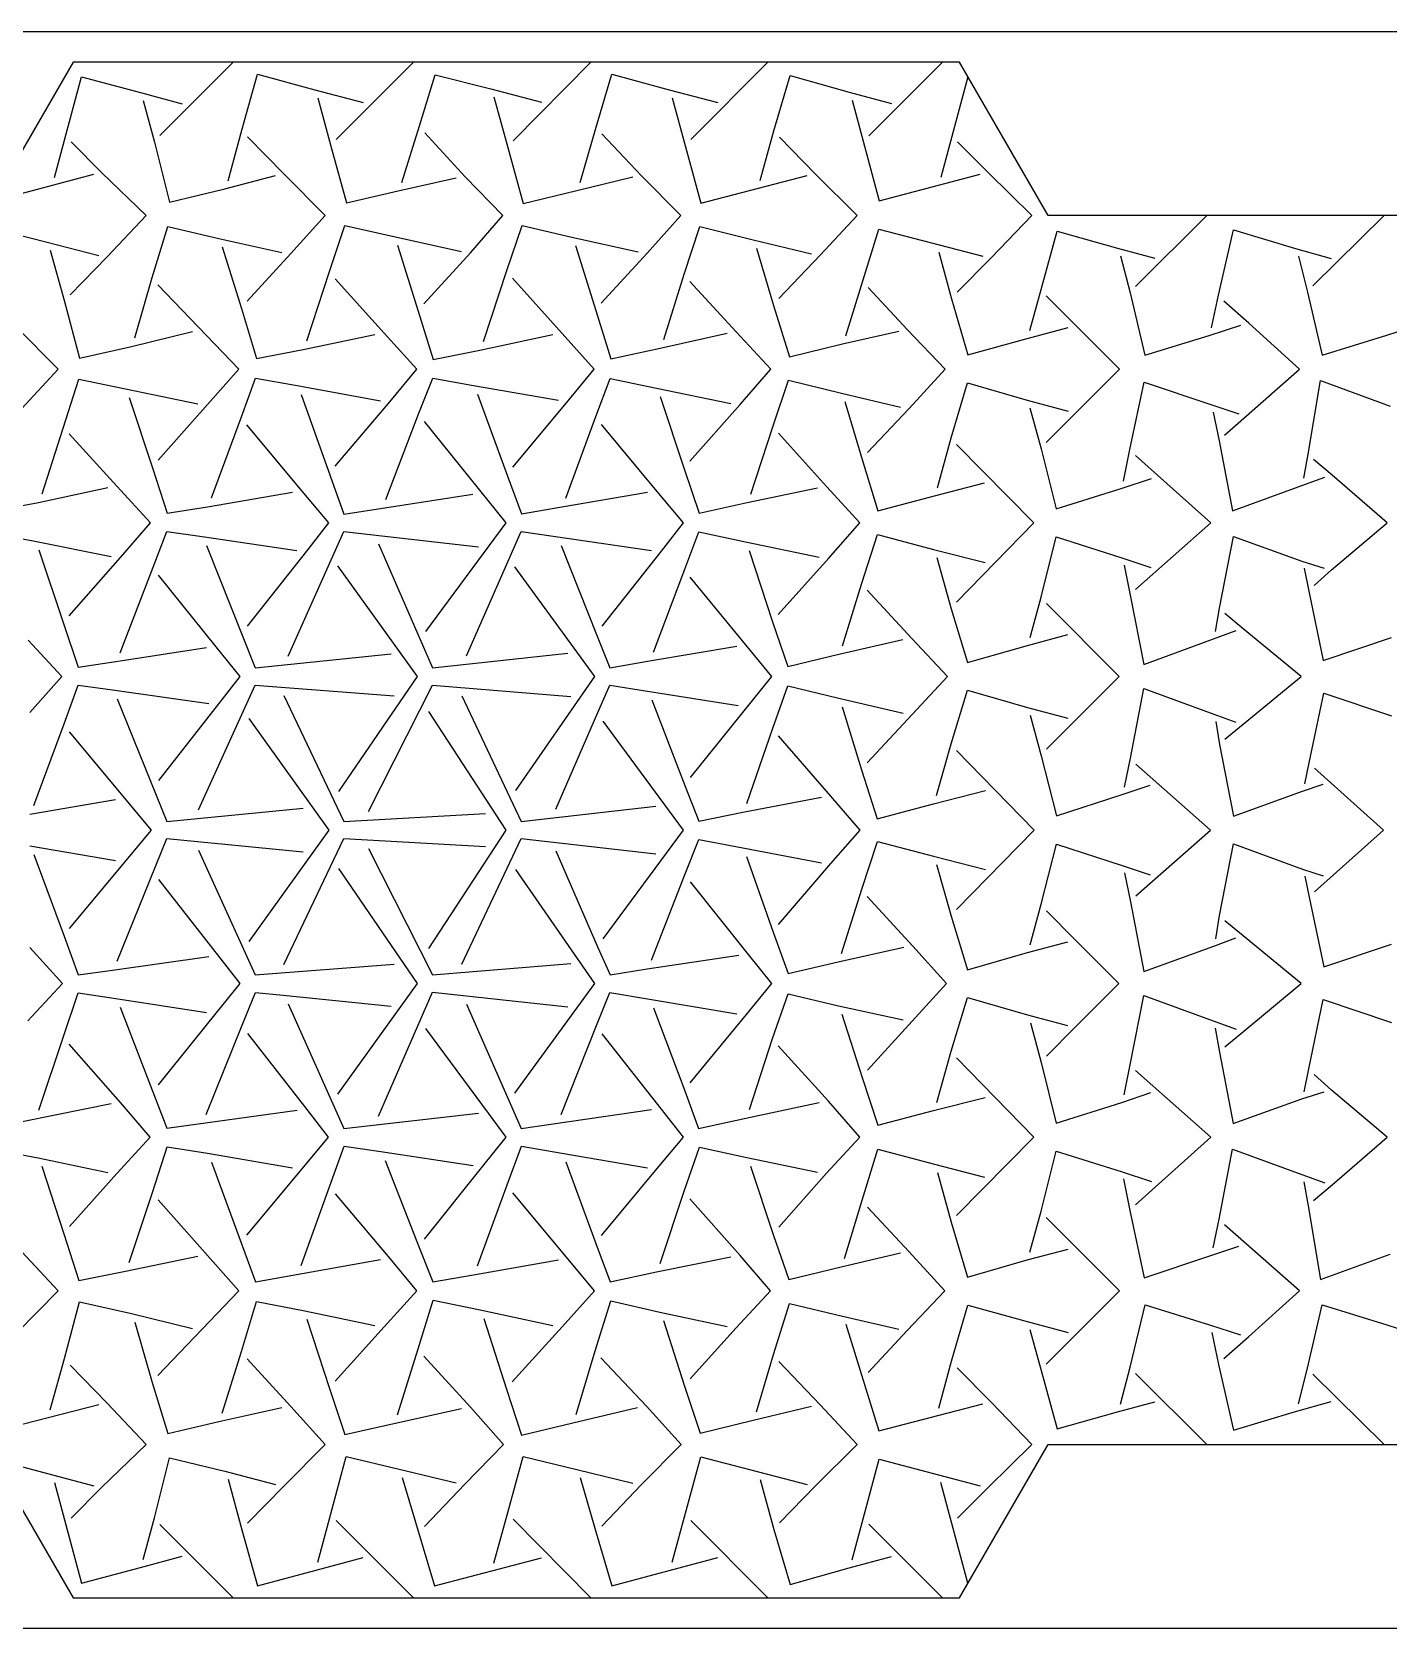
# Model space of a CAD drawing. Extents: x 1 to 258, y 1 to 91.
# Drawn here: x 52.2 to 128.6, y 1.2 to 91.2 of the extents above; entities that cross this region are included whole.
import ezdxf

# ---------------------------------------------------------------- set-up
doc = ezdxf.new("R2010")
doc.units = 0
doc.layers.add('BOUNDARY_1', color=4, linetype='CONTINUOUS')
doc.layers.add('CH', color=1, linetype='CONTINUOUS')

msp = doc.modelspace()

# ---------------------------------------------------------------- linework, layer by layer
at = {"layer": 'BOUNDARY_1'}
for p, q in [((258.085, 91.207), (0.955, 91.207)), ((54.477, 89.508), (49.85, 81.493)), ((104.477, 89.509), (54.477, 89.508)), ((109.477, 80.848), (104.477, 89.509)), ((149.477, 80.848), (109.477, 80.848)), ((104.477, 2.905), (109.477, 11.566)), ((109.477, 11.566), (149.477, 11.566)), ((49.985, 10.685), (54.477, 2.905)), ((54.477, 2.905), (104.477, 2.905)), ((0.955, 1.207), (258.085, 1.207))]:
    msp.add_line(p, q, dxfattribs=at)
at = {"layer": 'CH'}
for p, q in [((63.507, 89.508), (59.369, 85.358)), ((73.673, 89.508), (69.318, 85.141)), ((83.688, 89.508), (79.31, 85.072)), ((93.673, 89.508), (89.318, 85.141)), ((103.523, 89.508), (99.364, 85.339)), ((54.065, 85.38), (54.958, 88.675)), ((54.958, 88.675), (58.273, 87.785)), ((64.001, 85.66), (64.875, 88.818)), ((64.875, 88.818), (68.107, 87.951)), ((74.022, 85.907), (74.894, 88.786)), ((74.894, 88.786), (78.047, 87.996)), ((83.989, 85.843), (84.871, 88.825)), ((84.871, 88.825), (88.107, 87.951)), ((94.006, 85.639), (94.917, 88.746)), ((94.917, 88.746), (98.258, 87.801)), ((104.954, 88.681), (103.423, 82.995)), ((58.273, 87.785), (60.625, 87.159)), ((58.437, 87.346), (59.07, 84.996)), ((68.107, 87.951), (70.838, 87.223)), ((68.275, 87.498), (69.01, 84.769)), ((78.047, 87.996), (80.902, 87.251)), ((78.219, 87.54), (79.001, 84.695)), ((88.107, 87.951), (90.838, 87.223)), ((88.275, 87.498), (89.879, 81.544)), ((98.258, 87.801), (100.644, 87.165)), ((98.423, 87.36), (99.954, 81.674)), ((63.219, 82.815), (64.001, 85.66)), ((73.016, 82.714), (74.022, 85.907)), ((76.586, 83.042), (74.324, 85.51)), ((83.077, 82.72), (83.989, 85.843)), ((93.234, 82.829), (94.006, 85.639)), ((53.423, 82.995), (54.065, 85.38)), ((56.108, 83.268), (54.364, 85.017)), ((59.07, 84.996), (59.917, 81.609)), ((66.383, 83.183), (64.31, 85.284)), ((69.01, 84.769), (69.898, 81.576)), ((79.001, 84.695), (79.868, 81.524)), ((86.547, 83.102), (84.299, 85.454)), ((96.362, 83.189), (94.315, 85.264)), ((106.108, 83.268), (104.364, 85.017)), ((49.954, 81.674), (55.644, 83.191)), ((58.598, 80.848), (56.108, 83.268)), ((63.047, 82.359), (65.902, 83.104)), ((68.703, 80.848), (66.383, 83.183)), ((72.823, 82.254), (76.091, 82.979)), ((78.711, 80.848), (76.586, 83.042)), ((82.895, 82.257), (86.055, 83.029)), ((88.749, 80.848), (86.547, 83.102)), ((89.879, 81.544), (95.883, 83.11)), ((98.696, 80.848), (96.362, 83.189)), ((99.954, 81.674), (105.644, 83.191)), ((108.56, 80.848), (106.108, 83.268)), ((59.917, 81.609), (63.047, 82.359)), ((69.898, 81.576), (72.823, 82.254)), ((79.868, 81.524), (82.895, 82.257)), ((49.883, 80.145), (53.017, 79.35)), ((56.41, 78.53), (58.598, 80.848)), ((58.948, 77.352), (59.83, 80.236)), ((59.83, 80.236), (62.692, 79.561)), ((66.756, 78.707), (68.703, 80.848)), ((68.95, 77.704), (69.8, 80.289)), ((69.8, 80.289), (72.577, 79.667)), ((76.904, 78.753), (78.711, 80.848)), ((78.94, 77.748), (79.8, 80.289)), ((79.8, 80.289), (82.61, 79.636)), ((86.862, 78.74), (88.749, 80.848)), ((88.955, 77.551), (89.834, 80.23)), ((89.834, 80.23), (92.833, 79.481)), ((96.615, 78.625), (98.696, 80.848)), ((106.259, 78.477), (108.56, 80.848)), ((118.432, 80.848), (114.397, 76.844)), ((128.432, 80.848), (124.403, 76.892)), ((53.017, 79.35), (55.927, 78.607)), ((62.692, 79.561), (66.251, 78.772)), ((72.577, 79.667), (76.39, 78.82)), ((82.61, 79.636), (86.35, 78.806)), ((92.833, 79.481), (96.119, 78.697)), ((98.059, 74.079), (99.917, 80.086)), ((99.917, 80.086), (105.785, 78.555)), ((109.076, 76.678), (109.984, 79.969)), ((109.984, 79.969), (113.391, 79.02)), ((119.079, 76.358), (119.935, 80.054)), ((119.935, 80.054), (123.432, 78.989)), ((53.192, 78.893), (54.004, 76.002)), ((54.312, 76.381), (56.41, 78.53)), ((62.888, 79.091), (63.983, 75.614)), ((64.292, 76.019), (66.756, 78.707)), ((72.776, 79.188), (73.95, 75.462)), ((74.265, 75.874), (76.904, 78.753)), ((82.808, 79.16), (83.959, 75.506)), ((84.273, 75.915), (86.862, 78.74)), ((93.019, 79.015), (93.983, 75.777)), ((94.293, 76.171), (96.615, 78.625)), ((103.308, 78.797), (104.034, 76.159)), ((104.337, 76.531), (106.259, 78.477)), ((113.391, 79.02), (115.484, 78.45)), ((113.55, 78.588), (114.103, 76.491)), ((123.432, 78.989), (125.44, 78.431)), ((123.588, 78.559), (124.109, 76.542)), ((67.669, 73.784), (68.95, 77.704)), ((77.636, 73.757), (78.94, 77.748)), ((87.792, 73.86), (88.955, 77.551)), ((57.954, 73.949), (58.948, 77.352)), ((63.824, 72.187), (59.264, 76.956)), ((72.019, 74.215), (69.264, 77.285)), ((82.061, 74.202), (79.256, 77.327)), ((91.883, 74.288), (89.269, 77.14)), ((101.54, 74.408), (99.324, 76.8)), ((108.452, 74.363), (109.076, 76.678)), ((124.109, 76.542), (124.939, 72.988)), ((54.004, 76.002), (54.841, 72.818)), ((63.983, 75.614), (64.826, 72.792)), ((93.983, 75.777), (94.886, 72.896)), ((104.034, 76.159), (104.943, 72.994)), ((113.492, 72.187), (109.373, 76.317)), ((114.103, 76.491), (114.935, 72.981)), ((118.696, 74.517), (119.079, 76.358)), ((120.788, 74.776), (119.385, 76.029)), ((73.95, 75.462), (74.792, 72.733)), ((83.959, 75.506), (84.815, 72.772)), ((123.658, 72.187), (120.788, 74.776)), ((53.643, 72.187), (51.293, 74.558)), ((57.769, 73.477), (61.213, 74.317)), ((67.463, 73.302), (71.498, 74.153)), ((73.877, 72.187), (72.019, 74.215)), ((77.429, 73.272), (81.538, 74.139)), ((83.877, 72.187), (82.061, 74.202)), ((87.593, 73.383), (91.37, 74.221)), ((93.839, 72.187), (91.883, 74.288)), ((97.869, 73.62), (101.048, 74.343)), ((103.666, 72.187), (101.54, 74.408)), ((104.943, 72.994), (108.288, 73.925)), ((108.288, 73.925), (110.605, 74.542)), ((114.935, 72.981), (118.564, 74.087)), ((118.564, 74.087), (120.35, 74.676)), ((124.939, 72.988), (128.577, 74.102)), ((128.577, 74.102), (130.332, 74.68)), ((54.841, 72.818), (57.769, 73.477)), ((64.826, 72.792), (67.463, 73.302)), ((74.792, 72.733), (77.429, 73.272)), ((84.815, 72.772), (87.593, 73.383)), ((94.886, 72.896), (97.869, 73.62)), ((51.583, 69.979), (53.643, 72.187)), ((59.27, 67.06), (63.824, 72.187)), ((72.354, 70.354), (73.877, 72.187)), ((82.4, 70.406), (83.877, 72.187)), ((92.108, 70.204), (93.839, 72.187)), ((101.636, 69.971), (103.666, 72.187)), ((109.373, 68.057), (113.492, 72.187)), ((120.659, 69.564), (123.658, 72.187)), ((52.731, 65.162), (54.803, 71.622)), ((54.803, 71.622), (61.521, 70.242)), ((63.972, 69.498), (64.766, 71.687)), ((64.766, 71.687), (67.126, 71.265)), ((67.126, 71.265), (71.814, 70.405)), ((73.99, 69.709), (74.766, 71.687)), ((74.766, 71.687), (77.059, 71.279)), ((77.059, 71.279), (81.857, 70.451)), ((83.969, 69.52), (84.773, 71.674)), ((84.773, 71.674), (87.38, 71.127)), ((87.38, 71.127), (91.581, 70.264)), ((93.959, 69), (94.83, 71.576)), ((94.83, 71.576), (97.817, 70.835)), ((104.006, 68.319), (104.924, 71.413)), ((104.924, 71.413), (108.288, 70.45)), ((114.092, 67.66), (114.894, 71.465)), ((114.894, 71.465), (118.657, 70.192)), ((124.135, 67.402), (124.845, 71.55)), ((124.845, 71.55), (128.765, 70.114)), ((57.64, 70.6), (58.957, 66.637)), ((67.352, 70.772), (69.758, 64.014)), ((69.265, 66.725), (72.354, 70.354)), ((77.291, 70.787), (78.972, 66.217)), ((79.283, 66.664), (82.4, 70.406)), ((87.59, 70.641), (88.944, 66.571)), ((89.259, 66.996), (92.108, 70.204)), ((97.817, 70.835), (101.139, 70.043)), ((98.003, 70.369), (98.978, 67.095)), ((108.288, 70.45), (110.605, 69.832)), ((62.291, 64.928), (63.972, 69.498)), ((72.111, 64.841), (73.99, 69.709)), ((82.274, 64.914), (83.969, 69.52)), ((99.289, 67.49), (101.636, 69.971)), ((108.452, 70.012), (109.076, 67.696)), ((118.657, 70.192), (120.23, 69.665)), ((118.785, 69.77), (119.115, 68.145)), ((119.416, 68.466), (120.659, 69.564)), ((56.951, 65.592), (54.266, 68.552)), ((67.4, 65.309), (64.283, 69.05)), ((78.914, 63.527), (74.298, 69.249)), ((87.422, 65.301), (84.28, 69.072)), ((92.702, 65.152), (93.959, 69)), ((96.976, 65.569), (94.272, 68.582)), ((103.234, 65.509), (104.006, 68.319)), ((108.673, 63.527), (104.315, 67.943)), ((109.076, 67.696), (109.928, 64.308)), ((113.722, 65.884), (114.092, 67.66)), ((119.115, 68.145), (119.871, 64.21)), ((58.957, 66.637), (59.788, 64.066)), ((98.978, 67.095), (99.864, 64.197)), ((118.658, 63.527), (114.396, 67.332)), ((123.903, 66.038), (124.135, 67.402)), ((125.504, 66.216), (124.439, 67.099)), ((78.972, 66.217), (79.77, 64.034)), ((88.944, 66.571), (89.796, 64.079)), ((103.062, 65.054), (105.883, 65.789)), ((113.59, 65.457), (115.313, 66.025)), ((123.792, 65.623), (125.089, 66.104)), ((128.59, 63.527), (125.504, 66.216)), ((52.528, 64.682), (56.434, 65.527)), ((58.847, 63.527), (56.951, 65.592)), ((62.059, 64.435), (66.857, 65.264)), ((68.899, 63.527), (67.4, 65.309)), ((69.758, 64.014), (77.022, 65.151)), ((82.041, 64.42), (86.877, 65.255)), ((88.907, 63.527), (87.422, 65.301)), ((92.496, 64.672), (96.458, 65.507)), ((98.847, 63.527), (96.976, 65.569)), ((99.864, 64.197), (103.062, 65.054)), ((109.928, 64.308), (113.59, 65.457)), ((119.871, 64.21), (123.792, 65.623)), ((49.852, 64.177), (52.528, 64.682)), ((59.788, 64.066), (62.059, 64.435)), ((79.77, 64.034), (82.041, 64.42)), ((89.796, 64.079), (92.496, 64.672)), ((57.154, 61.574), (58.847, 63.527)), ((58.993, 61.026), (59.762, 63.033)), ((59.762, 63.033), (61.762, 62.748)), ((66.613, 56.015), (69.758, 63.04)), ((67.66, 61.938), (68.899, 63.527)), ((69.758, 63.04), (77.339, 62.179)), ((74.378, 57.393), (78.914, 63.527)), ((76.664, 56.03), (79.758, 63.04)), ((79.758, 63.04), (87.103, 61.969)), ((87.66, 61.938), (88.907, 63.527)), ((88.976, 60.915), (89.77, 63.02)), ((89.77, 63.02), (92.413, 62.457)), ((97.083, 61.52), (98.847, 63.527)), ((104.312, 59.061), (108.673, 63.527)), ((114.405, 59.77), (118.658, 63.527)), ((125.454, 60.868), (128.59, 63.527)), ((49.8, 62.968), (52.33, 62.491)), ((52.33, 62.491), (56.625, 61.632)), ((61.762, 62.748), (67.103, 61.969)), ((62.013, 62.25), (64.758, 55.354)), ((71.714, 62.349), (74.758, 55.354)), ((82.013, 62.25), (84.009, 57.235)), ((92.413, 62.457), (96.558, 61.583)), ((98.963, 60.132), (99.852, 62.877)), ((99.852, 62.877), (103.017, 62.03)), ((109.081, 59.337), (109.932, 62.74)), ((109.932, 62.74), (113.631, 61.562)), ((119.142, 58.724), (119.924, 62.753)), ((119.924, 62.753), (123.791, 61.372)), ((52.544, 62.004), (53.948, 57.855)), ((54.262, 58.284), (57.154, 61.574)), ((64.315, 57.701), (67.66, 61.938)), ((84.315, 57.701), (87.66, 61.938)), ((92.62, 61.971), (93.936, 57.944)), ((94.253, 58.367), (97.083, 61.52)), ((103.017, 62.03), (105.927, 61.287)), ((103.192, 61.573), (104.004, 58.681)), ((113.631, 61.562), (115.266, 61.013)), ((123.791, 61.372), (125.038, 60.962)), ((57.129, 56.194), (58.993, 61.026)), ((62.552, 56.536), (59.301, 60.567)), ((73.914, 54.867), (69.404, 61.103)), ((83.914, 54.867), (79.391, 61.052)), ((87.226, 56.234), (88.976, 60.915)), ((93.899, 54.867), (89.286, 60.463)), ((113.759, 61.137), (114.102, 59.447)), ((123.918, 60.965), (124.186, 59.68)), ((124.475, 59.994), (125.454, 60.868)), ((97.868, 56.593), (98.963, 60.132)), ((101.794, 57.009), (99.276, 59.727)), ((114.102, 59.447), (114.868, 55.543)), ((124.186, 59.68), (124.992, 55.759)), ((104.004, 58.681), (104.928, 55.648)), ((108.467, 57.056), (109.081, 59.337)), ((113.477, 54.867), (109.378, 58.977)), ((118.915, 57.391), (119.142, 58.724)), ((53.948, 57.855), (54.773, 55.38)), ((93.936, 57.944), (94.8, 55.426)), ((120.485, 57.559), (119.444, 58.421)), ((53.839, 54.867), (51.955, 56.916)), ((84.009, 57.235), (84.762, 55.36)), ((97.674, 56.119), (101.287, 56.941)), ((103.801, 54.867), (101.794, 57.009)), ((108.303, 56.619), (110.586, 57.228)), ((114.868, 55.543), (118.804, 56.978)), ((118.804, 56.978), (120.072, 57.448)), ((123.749, 54.867), (120.485, 57.559)), ((124.992, 55.759), (128.841, 57.062)), ((56.885, 55.699), (62.001, 56.499)), ((63.907, 54.867), (62.552, 56.536)), ((64.758, 55.354), (72.414, 56.142)), ((74.758, 55.354), (82.377, 56.179)), ((86.989, 55.739), (91.919, 56.564)), ((94.8, 55.426), (97.674, 56.119)), ((104.928, 55.648), (108.303, 56.619)), ((54.773, 55.38), (56.885, 55.699)), ((84.762, 55.36), (86.989, 55.739)), ((52.036, 52.829), (53.839, 54.867)), ((53.969, 52.2), (54.762, 54.373)), ((54.762, 54.373), (56.709, 54.106)), ((56.709, 54.106), (62.143, 53.343)), ((61.562, 47.341), (64.758, 54.38)), ((62.702, 53.314), (63.907, 54.867)), ((64.758, 54.38), (72.598, 53.78)), ((69.476, 48.377), (73.914, 54.867)), ((71.151, 47.249), (74.758, 54.38)), ((74.758, 54.38), (82.562, 53.742)), ((79.46, 48.428), (83.914, 54.867)), ((84.082, 52.826), (84.762, 54.373)), ((84.762, 54.373), (86.885, 54.035)), ((86.885, 54.035), (92.001, 53.234)), ((89.301, 49.167), (93.899, 54.867)), ((93.948, 51.956), (94.788, 54.327)), ((94.788, 54.327), (97.673, 53.633)), ((101.81, 52.716), (103.801, 54.867)), ((103.998, 51.073), (104.924, 54.092)), ((104.924, 54.092), (108.303, 53.114)), ((109.378, 50.757), (113.477, 54.867)), ((114.115, 50.249), (114.868, 54.19)), ((114.868, 54.19), (118.819, 52.747)), ((120.47, 52.167), (123.749, 54.867)), ((56.963, 53.607), (59.758, 46.694)), ((59.324, 48.989), (62.702, 53.314)), ((66.358, 53.782), (69.758, 46.694)), ((76.409, 53.771), (79.758, 46.694)), ((87.129, 53.539), (88.993, 48.708)), ((97.673, 53.633), (101.302, 52.787)), ((97.865, 53.157), (98.948, 49.592)), ((108.303, 53.114), (110.586, 52.506)), ((124.205, 49.996), (125.026, 53.916)), ((125.026, 53.916), (128.845, 52.652)), ((68.914, 46.206), (64.417, 52.494)), ((78.914, 46.206), (74.543, 52.896)), ((81.714, 47.384), (84.082, 52.826)), ((88.914, 46.206), (84.378, 52.341)), ((99.263, 49.996), (101.81, 52.716)), ((108.467, 52.677), (109.081, 50.397)), ((118.819, 52.747), (120.059, 52.279)), ((118.927, 52.334), (119.142, 51.026)), ((52.274, 47.594), (53.969, 52.2)), ((58.899, 46.206), (54.28, 51.751)), ((92.481, 47.693), (93.948, 51.956)), ((97.221, 48.12), (94.263, 51.522)), ((119.445, 51.326), (120.47, 52.167)), ((103.177, 48.147), (103.998, 51.073)), ((108.688, 46.206), (104.307, 50.693)), ((119.142, 51.026), (119.928, 46.987)), ((98.948, 49.592), (99.837, 46.831)), ((109.081, 50.397), (109.939, 47.007)), ((113.785, 48.623), (114.115, 50.249)), ((118.628, 46.206), (114.416, 49.927)), ((123.958, 48.809), (124.205, 49.996)), ((128.387, 46.206), (124.49, 49.685)), ((88.993, 48.708), (89.77, 46.713)), ((113.657, 48.201), (115.23, 48.729)), ((123.831, 48.406), (124.983, 48.786)), ((52.041, 47.1), (56.877, 47.935)), ((92.262, 47.204), (96.688, 48.064)), ((98.869, 46.206), (97.221, 48.12)), ((103.002, 47.689), (105.947, 48.441)), ((109.939, 47.007), (113.657, 48.201)), ((119.928, 46.987), (123.831, 48.406)), ((59.758, 46.694), (67.452, 47.445)), ((69.758, 46.694), (77.737, 47.135)), ((79.758, 46.694), (87.339, 47.555)), ((89.77, 46.713), (92.262, 47.204)), ((99.837, 46.831), (103.002, 47.689)), ((54.28, 40.662), (58.899, 46.206)), ((64.417, 39.919), (68.914, 46.206)), ((74.543, 39.517), (78.914, 46.206)), ((84.378, 40.072), (88.914, 46.206)), ((97.223, 44.31), (98.869, 46.206)), ((104.307, 41.72), (108.688, 46.206)), ((114.416, 42.486), (118.628, 46.206)), ((124.49, 42.728), (128.387, 46.206)), ((52.041, 45.313), (56.877, 44.478)), ((56.963, 38.805), (59.758, 45.719)), ((59.758, 45.719), (67.452, 44.968)), ((61.562, 45.072), (64.758, 38.033)), ((66.358, 38.631), (69.758, 45.719)), ((69.758, 45.719), (77.737, 45.278)), ((71.151, 45.164), (74.758, 38.033)), ((76.409, 38.642), (79.758, 45.719)), ((79.758, 45.719), (87.339, 44.858)), ((81.714, 45.029), (84.082, 39.587)), ((89.006, 43.737), (89.781, 45.68)), ((89.781, 45.68), (92.246, 45.203)), ((92.246, 45.203), (96.69, 44.363)), ((98.964, 42.866), (99.849, 45.563)), ((99.849, 45.563), (103.002, 44.724)), ((109.081, 42.016), (109.939, 45.406)), ((109.939, 45.406), (113.657, 44.211)), ((119.142, 41.387), (119.928, 45.426)), ((119.928, 45.426), (123.831, 44.007)), ((52.274, 44.819), (53.969, 40.213)), ((92.467, 44.715), (93.962, 40.447)), ((94.274, 40.882), (97.223, 44.31)), ((103.002, 44.724), (105.947, 43.972)), ((103.177, 44.266), (103.998, 41.34)), ((113.657, 44.211), (115.23, 43.684)), ((62.702, 39.099), (59.324, 43.423)), ((73.914, 37.546), (69.476, 44.036)), ((83.914, 37.546), (79.46, 43.985)), ((87.098, 38.869), (89.006, 43.737)), ((92.573, 39.189), (89.312, 43.276)), ((113.785, 43.789), (114.115, 42.164)), ((123.831, 44.007), (124.983, 43.627)), ((123.958, 43.604), (124.205, 42.417)), ((97.824, 39.247), (98.964, 42.866)), ((101.841, 39.66), (99.276, 42.457)), ((124.205, 42.417), (125.026, 38.497)), ((108.467, 39.736), (109.081, 42.016)), ((111.046, 39.984), (109.378, 41.656)), ((114.115, 42.164), (114.868, 38.223)), ((103.998, 41.34), (104.924, 38.321)), ((118.927, 40.079), (119.142, 41.387)), ((120.47, 40.246), (119.445, 41.087)), ((53.969, 40.213), (54.762, 38.04)), ((93.962, 40.447), (94.807, 38.118)), ((103.749, 37.546), (101.841, 39.66)), ((108.303, 39.299), (110.586, 39.907)), ((113.47, 37.546), (111.046, 39.984)), ((114.868, 38.223), (118.819, 39.666)), ((118.819, 39.666), (120.059, 40.133)), ((123.756, 37.546), (120.47, 40.246)), ((125.026, 38.497), (128.845, 39.761)), ((53.877, 37.546), (52.036, 39.584)), ((56.709, 38.307), (62.143, 39.07)), ((63.907, 37.546), (62.702, 39.099)), ((84.082, 39.587), (84.766, 38.046)), ((86.851, 38.373), (92.021, 39.155)), ((93.892, 37.546), (92.573, 39.189)), ((94.807, 38.118), (97.626, 38.772)), ((97.626, 38.772), (101.331, 39.594)), ((104.924, 38.321), (108.303, 39.299)), ((54.762, 38.04), (56.709, 38.307)), ((64.758, 38.033), (72.598, 38.633)), ((74.758, 38.033), (82.562, 38.671)), ((84.766, 38.046), (86.851, 38.373)), ((51.921, 35.443), (53.877, 37.546)), ((53.948, 34.558), (54.773, 37.033)), ((54.773, 37.033), (56.885, 36.714)), ((62.552, 35.877), (63.907, 37.546)), ((64.023, 35.209), (64.762, 37.053)), ((64.762, 37.053), (66.334, 36.897)), ((69.404, 31.31), (73.914, 37.546)), ((71.714, 30.064), (74.758, 37.059)), ((74.758, 37.059), (82.377, 36.234)), ((79.391, 31.361), (83.914, 37.546)), ((84.009, 35.178), (84.762, 37.053)), ((84.762, 37.053), (86.989, 36.674)), ((92.466, 35.807), (93.892, 37.546)), ((93.923, 34.457), (94.807, 36.974)), ((94.807, 36.974), (97.644, 36.286)), ((101.802, 35.434), (103.749, 37.546)), ((111.025, 35.103), (113.47, 37.546)), ((120.504, 34.857), (123.756, 37.546)), ((56.885, 36.714), (62.001, 35.914)), ((57.129, 36.219), (59.766, 29.386)), ((66.334, 36.897), (72.414, 36.271)), ((66.613, 36.398), (69.758, 29.373)), ((76.664, 36.383), (79.758, 29.373)), ((86.989, 36.674), (91.919, 35.849)), ((87.226, 36.179), (88.976, 31.498)), ((97.644, 36.286), (101.294, 35.496)), ((104.004, 33.732), (104.932, 36.759)), ((104.932, 36.759), (108.319, 35.779)), ((114.102, 32.966), (114.864, 36.876)), ((114.864, 36.876), (118.792, 35.45)), ((124.186, 32.733), (124.992, 36.654)), ((124.992, 36.654), (128.841, 35.351)), ((59.301, 31.846), (62.552, 35.877)), ((61.982, 30.159), (64.023, 35.209)), ((82.013, 30.163), (84.009, 35.178)), ((89.286, 31.95), (92.466, 35.807)), ((97.844, 35.815), (98.985, 32.259)), ((99.293, 32.668), (101.802, 35.434)), ((108.319, 35.779), (110.566, 35.18)), ((108.482, 35.343), (109.087, 33.097)), ((109.383, 33.456), (111.025, 35.103)), ((118.792, 35.45), (120.089, 34.969)), ((52.544, 30.409), (53.948, 34.558)), ((67.68, 30.447), (64.327, 34.741)), ((77.907, 30.248), (74.378, 35.02)), ((87.66, 30.475), (84.315, 34.712)), ((92.634, 30.438), (93.923, 34.457)), ((118.903, 35.035), (119.135, 33.671)), ((119.439, 33.975), (120.504, 34.857)), ((57.154, 30.838), (54.262, 34.129)), ((97.079, 30.91), (94.243, 34.036)), ((103.192, 30.84), (104.004, 33.732)), ((108.673, 28.886), (104.312, 33.352)), ((119.135, 33.671), (119.92, 29.654)), ((109.087, 33.097), (109.935, 29.68)), ((113.759, 31.276), (114.102, 32.966)), ((118.658, 28.886), (114.405, 32.643)), ((123.918, 31.448), (124.186, 32.733)), ((125.454, 31.545), (124.475, 32.419)), ((98.985, 32.259), (99.868, 29.562)), ((128.59, 28.886), (125.454, 31.545)), ((49.781, 29.412), (56.625, 30.781)), ((58.832, 28.886), (57.154, 30.838)), ((88.976, 31.498), (89.762, 29.38)), ((92.429, 29.951), (96.554, 30.844)), ((98.847, 28.886), (97.079, 30.91)), ((103.017, 30.383), (105.927, 31.126)), ((109.935, 29.68), (113.631, 30.851)), ((113.631, 30.851), (115.266, 31.4)), ((119.92, 29.654), (123.791, 31.041)), ((123.791, 31.041), (125.038, 31.451)), ((59.766, 29.386), (67.122, 30.419)), ((68.892, 28.886), (67.68, 30.447)), ((69.758, 29.373), (77.339, 30.234)), ((78.907, 28.886), (77.907, 30.248)), ((79.758, 29.373), (87.103, 30.443)), ((88.907, 28.886), (87.66, 30.475)), ((89.762, 29.38), (92.429, 29.951)), ((99.868, 29.562), (103.017, 30.383)), ((56.955, 26.837), (58.832, 28.886)), ((67.4, 27.104), (68.892, 28.886)), ((77.595, 27.252), (78.907, 28.886)), ((87.422, 27.112), (88.907, 28.886)), ((96.979, 26.86), (98.847, 28.886)), ((104.315, 24.47), (108.673, 28.886)), ((114.396, 25.08), (118.658, 28.886)), ((125.504, 26.197), (128.59, 28.886)), ((49.868, 28.21), (52.513, 27.726)), ((58.957, 25.776), (59.788, 28.347)), ((59.788, 28.347), (62.059, 27.978)), ((62.059, 27.978), (66.857, 27.149)), ((68.965, 26.141), (69.77, 28.379)), ((69.77, 28.379), (71.833, 28.073)), ((71.833, 28.073), (77.042, 27.286)), ((78.972, 26.196), (79.77, 28.379)), ((79.77, 28.379), (82.041, 27.993)), ((82.041, 27.993), (86.877, 27.158)), ((88.944, 25.842), (89.803, 28.32)), ((89.803, 28.32), (92.481, 27.736)), ((98.988, 25.329), (99.871, 28.203)), ((99.871, 28.203), (103.062, 27.359)), ((109.076, 24.716), (109.928, 28.105)), ((109.928, 28.105), (113.59, 26.956)), ((119.115, 24.268), (119.871, 28.203)), ((119.871, 28.203), (123.792, 26.79)), ((52.513, 27.726), (56.437, 26.898)), ((52.718, 27.248), (53.964, 23.435)), ((62.291, 27.485), (64.773, 20.739)), ((64.283, 23.363), (67.4, 27.104)), ((72.08, 27.577), (74.003, 22.672)), ((74.309, 23.134), (77.595, 27.252)), ((82.274, 27.499), (83.969, 22.893)), ((84.28, 23.341), (87.422, 27.112)), ((92.481, 27.736), (96.461, 26.919)), ((92.689, 27.257), (93.971, 23.402)), ((103.062, 27.359), (105.883, 26.623)), ((54.275, 23.852), (56.955, 26.837)), ((67.339, 21.647), (68.965, 26.141)), ((77.291, 21.626), (78.972, 26.196)), ((94.281, 23.822), (96.979, 26.86)), ((103.234, 26.904), (104.006, 24.094)), ((113.59, 26.956), (115.313, 26.388)), ((113.722, 26.529), (114.092, 24.753)), ((123.792, 26.79), (125.089, 26.308)), ((123.903, 26.375), (124.135, 25.011)), ((124.439, 25.314), (125.504, 26.197)), ((57.64, 21.813), (58.957, 25.776)), ((63.824, 20.226), (59.27, 25.353)), ((72.356, 22.041), (69.277, 25.697)), ((82.4, 22.007), (79.283, 25.749)), ((87.59, 21.772), (88.944, 25.842)), ((92.108, 22.209), (89.259, 25.417)), ((97.991, 22.046), (98.988, 25.329)), ((101.641, 22.428), (99.296, 24.933)), ((108.452, 22.401), (109.076, 24.716)), ((113.492, 20.226), (109.373, 24.355)), ((114.092, 24.753), (114.894, 20.948)), ((124.135, 25.011), (124.845, 20.863)), ((53.964, 23.435), (54.811, 20.804)), ((93.971, 23.402), (94.845, 20.863)), ((104.006, 24.094), (104.924, 21)), ((118.785, 22.643), (119.115, 24.268)), ((120.659, 22.849), (119.416, 23.947)), ((74.003, 22.672), (74.77, 20.732)), ((83.969, 22.893), (84.773, 20.739)), ((108.288, 21.963), (110.605, 22.581)), ((118.657, 22.221), (120.23, 22.748)), ((123.651, 20.226), (120.659, 22.849)), ((53.636, 20.226), (51.586, 22.42)), ((57.43, 21.331), (61.521, 22.171)), ((64.773, 20.739), (71.815, 21.993)), ((73.862, 20.226), (72.356, 22.041)), ((77.059, 21.134), (81.857, 21.962)), ((83.892, 20.226), (82.4, 22.007)), ((87.38, 21.286), (91.581, 22.149)), ((93.824, 20.226), (92.108, 22.209)), ((97.802, 21.58), (101.143, 22.359)), ((103.651, 20.226), (101.641, 22.428)), ((104.924, 21), (108.288, 21.963)), ((114.894, 20.948), (118.657, 22.221)), ((124.845, 20.863), (128.765, 22.299)), ((54.811, 20.804), (57.43, 21.331)), ((74.77, 20.732), (77.059, 21.134)), ((84.773, 20.739), (87.38, 21.286)), ((94.845, 20.863), (97.802, 21.58)), ((51.314, 17.86), (53.636, 20.226)), ((59.264, 15.457), (63.824, 20.226)), ((72.019, 18.197), (73.862, 20.226)), ((82.057, 18.195), (83.892, 20.226)), ((91.887, 18.14), (93.824, 20.226)), ((101.54, 18.005), (103.651, 20.226)), ((109.373, 16.096), (113.492, 20.226)), ((120.769, 17.632), (123.651, 20.226)), ((54.004, 16.411), (54.841, 19.595)), ((54.841, 19.595), (57.769, 18.936)), ((57.769, 18.936), (61.213, 18.096)), ((63.983, 16.799), (64.826, 19.621)), ((64.826, 19.621), (67.463, 19.111)), ((67.463, 19.111), (71.498, 18.26)), ((73.95, 16.951), (74.785, 19.693)), ((74.785, 19.693), (77.446, 19.146)), ((77.446, 19.146), (81.534, 18.261)), ((83.932, 16.849), (84.803, 19.66)), ((84.803, 19.66), (87.578, 19.026)), ((87.578, 19.026), (91.374, 18.204)), ((93.983, 16.636), (94.886, 19.517)), ((94.886, 19.517), (97.869, 18.793)), ((104.034, 16.254), (104.943, 19.419)), ((104.943, 19.419), (108.288, 18.488)), ((114.103, 15.922), (114.939, 19.425)), ((114.939, 19.425), (118.577, 18.311)), ((124.109, 15.871), (124.939, 19.425)), ((124.939, 19.425), (128.577, 18.311)), ((57.954, 18.464), (58.948, 15.061)), ((67.669, 18.629), (68.95, 14.709)), ((69.264, 15.128), (72.019, 18.197)), ((77.65, 18.66), (78.928, 14.676)), ((79.247, 15.096), (82.057, 18.195)), ((87.779, 18.549), (88.966, 14.851)), ((89.278, 15.263), (91.887, 18.14)), ((97.869, 18.793), (101.048, 18.07)), ((98.059, 18.334), (99.917, 12.327)), ((99.324, 15.613), (101.54, 18.005)), ((108.288, 18.488), (110.605, 17.871)), ((108.452, 18.05), (109.076, 15.735)), ((118.577, 18.311), (120.332, 17.733)), ((128.577, 18.311), (130.332, 17.733)), ((118.709, 17.882), (119.085, 16.074)), ((119.39, 16.402), (120.769, 17.632)), ((53.192, 13.519), (54.004, 16.411)), ((62.888, 13.322), (63.983, 16.799)), ((66.756, 13.706), (64.292, 16.394)), ((72.776, 13.225), (73.95, 16.951)), ((76.904, 13.66), (74.265, 16.539)), ((82.863, 13.259), (83.932, 16.849)), ((86.825, 13.726), (84.251, 16.446)), ((93.019, 13.398), (93.983, 16.636)), ((96.615, 13.788), (94.293, 16.242)), ((103.308, 13.616), (104.034, 16.254)), ((56.41, 13.883), (54.312, 16.031)), ((106.259, 13.936), (104.337, 15.882)), ((109.076, 15.735), (109.984, 12.444)), ((113.55, 13.825), (114.103, 15.922)), ((118.432, 11.565), (114.397, 15.569)), ((119.085, 16.074), (119.939, 12.366)), ((123.588, 13.853), (124.109, 15.871)), ((128.432, 11.565), (124.403, 15.521)), ((58.948, 15.061), (59.83, 12.177)), ((68.95, 14.709), (69.8, 12.124)), ((78.928, 14.676), (79.773, 12.079)), ((88.966, 14.851), (89.841, 12.196)), ((49.879, 12.261), (55.927, 13.806)), ((58.598, 11.565), (56.41, 13.883)), ((62.692, 12.852), (66.251, 13.641)), ((68.703, 11.565), (66.756, 13.706)), ((72.577, 12.746), (76.39, 13.593)), ((78.756, 11.565), (76.904, 13.66)), ((82.673, 12.782), (86.317, 13.651)), ((88.786, 11.565), (86.825, 13.726)), ((92.833, 12.932), (96.119, 13.716)), ((98.696, 11.565), (96.615, 13.788)), ((99.917, 12.327), (105.785, 13.858)), ((108.56, 11.565), (106.259, 13.936)), ((113.391, 13.393), (115.484, 13.963)), ((123.432, 13.424), (125.44, 13.982)), ((59.83, 12.177), (62.692, 12.852)), ((69.8, 12.124), (72.577, 12.746)), ((79.773, 12.079), (82.673, 12.782)), ((89.841, 12.196), (92.833, 12.932)), ((109.984, 12.444), (113.391, 13.393)), ((119.939, 12.366), (123.432, 13.424)), ((56.108, 9.144), (58.598, 11.565)), ((59.07, 7.417), (59.917, 10.804)), ((59.917, 10.804), (63.047, 10.054)), ((66.383, 9.229), (68.703, 11.565)), ((69.01, 7.644), (69.875, 10.876)), ((69.875, 10.876), (72.864, 10.168)), ((76.573, 9.33), (78.756, 11.565)), ((79.001, 7.718), (79.868, 10.889)), ((79.868, 10.889), (82.895, 10.156)), ((86.547, 9.311), (88.786, 11.565)), ((88.275, 4.915), (89.879, 10.869)), ((89.879, 10.869), (95.883, 9.303)), ((96.362, 9.224), (98.696, 11.565)), ((106.108, 9.144), (108.56, 11.565)), ((49.954, 10.739), (55.644, 9.222)), ((63.047, 10.054), (65.902, 9.309)), ((72.864, 10.168), (76.08, 9.401)), ((82.895, 10.156), (86.055, 9.384)), ((98.423, 5.053), (99.954, 10.739)), ((99.954, 10.739), (105.644, 9.222)), ((53.423, 9.418), (54.065, 7.033)), ((54.364, 7.396), (56.108, 9.144)), ((63.219, 9.598), (64.001, 6.753)), ((64.31, 7.129), (66.383, 9.229)), ((73.05, 9.705), (74.871, 3.588)), ((74.301, 6.929), (76.573, 9.33)), ((83.077, 9.693), (83.989, 6.57)), ((84.299, 6.959), (86.547, 9.311)), ((93.234, 9.584), (94.006, 6.773)), ((94.315, 7.149), (96.362, 9.224)), ((104.954, 3.732), (103.423, 9.418)), ((104.364, 7.396), (106.108, 9.144)), ((58.437, 5.067), (59.07, 7.417)), ((68.275, 4.915), (69.01, 7.644)), ((73.673, 2.905), (69.318, 7.272)), ((78.219, 4.873), (79.001, 7.718)), ((83.688, 2.905), (79.31, 7.341)), ((93.673, 2.905), (89.318, 7.272)), ((54.065, 7.033), (54.958, 3.738)), ((63.507, 2.905), (59.369, 7.055)), ((64.001, 6.753), (64.875, 3.595)), ((83.989, 6.57), (84.871, 3.588)), ((94.006, 6.773), (94.917, 3.666)), ((103.523, 2.905), (99.364, 7.074)), ((54.958, 3.738), (58.273, 4.627)), ((58.273, 4.627), (60.625, 5.254)), ((68.107, 4.462), (70.838, 5.19)), ((74.871, 3.588), (80.902, 5.162)), ((88.107, 4.462), (90.838, 5.19)), ((94.917, 3.666), (98.258, 4.612)), ((98.258, 4.612), (100.644, 5.248)), ((64.875, 3.595), (68.107, 4.462)), ((84.871, 3.588), (88.107, 4.462))]:
    msp.add_line(p, q, dxfattribs=at)

doc.saveas('drawing.dxf')
